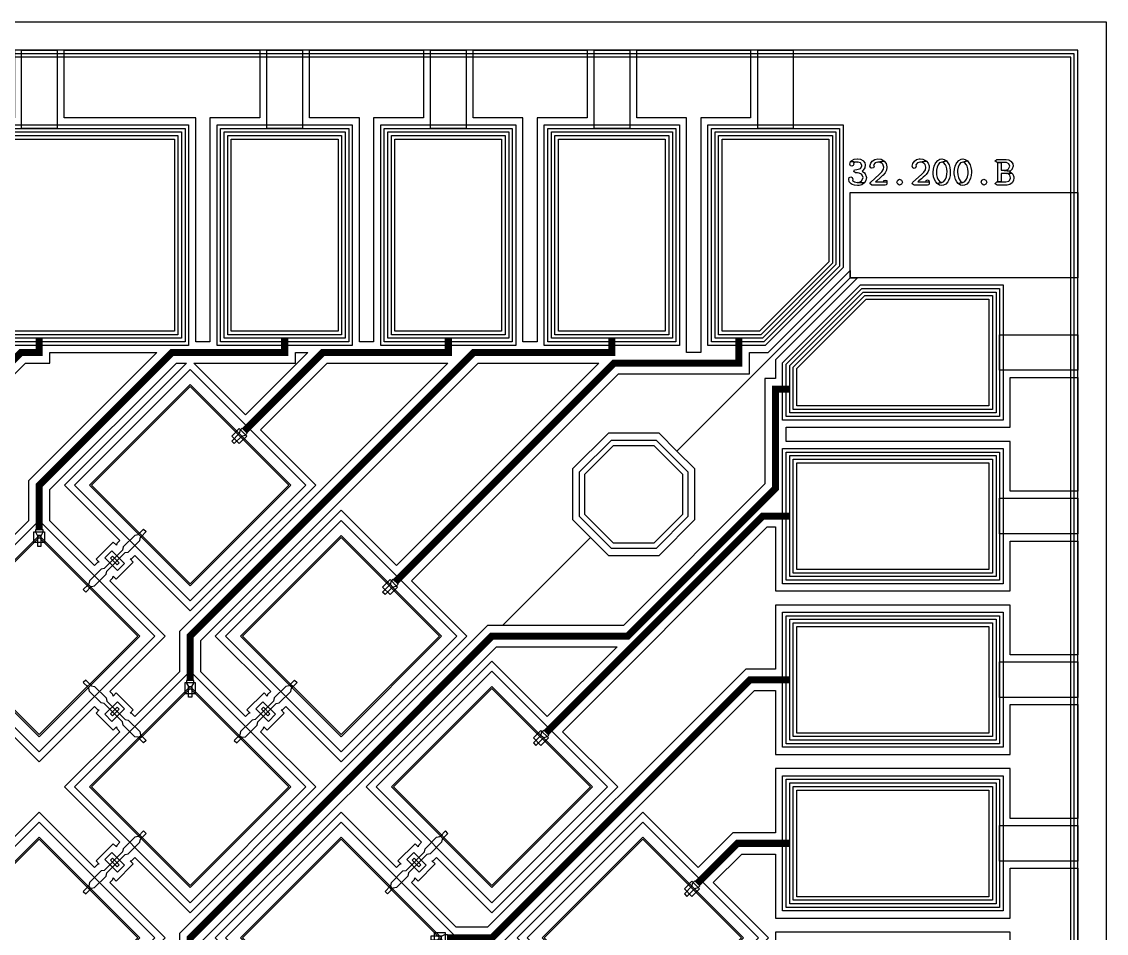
# Model space of a CAD drawing. Extents: x -87611 to 96139, y 77822 to 138139.
# Drawn here: x 7874 to 9399, y 97783 to 99064 of the extents above; entities that cross this region are included whole.
import ezdxf

# ---------------------------------------------------------------- set-up
doc = ezdxf.new("R2010")
doc.units = 0
doc.header["$MEASUREMENT"] = 0
doc.layers.get('0').update_dxf_attribs({"color": 6})
for name, color, linetype in [('L12D0 Etch', 190, 'Continuous'), ('L14D0 Au', 2, 'Continuous'), ('L15D0 PVIA', 7, 'Continuous'), ('L18D0 SU8', 7, 'Continuous'), ('L1D0 Plug', 200, 'Continuous'), ('L3D0 Base', 3, 'Continuous'), ('L4D0 Cntr', 1, 'Continuous'), ('L50D0 SiO2', 52, 'Continuous'), ('L7D0 DE', 42, 'Continuous'), ('L8D0 Wire', 5, 'Continuous'), ('L9D0 Cont', 30, 'Continuous')]:
    doc.layers.add(name, color=color, linetype=linetype)

# ---------------------------------------------------------------- blocks, each defined once
blk = doc.blocks.new('32PAD')
at = {"layer": 'L14D0 Au'}
blk.add_lwpolyline([(-80, 10), (-80, 290), (80, 290), (80, 10)], close=True, dxfattribs=at)
at = {"layer": 'L15D0 PVIA'}
blk.add_lwpolyline([(-75, 15), (-75, 285), (75, 285), (75, 15)], close=True, dxfattribs=at)
at = {"layer": 'L3D0 Base'}
for points in [[(-25, 300), (-25, 410), (25, 410), (25, 300)], [(-90, 0), (-90, 300), (90, 300), (90, 0)]]:
    blk.add_lwpolyline(points, close=True, dxfattribs=at)
at = {"layer": 'L4D0 Cntr'}
blk.add_lwpolyline([(-85, 5), (-85, 295), (85, 295), (85, 5)], close=True, dxfattribs=at)
at = {"layer": 'L8D0 Wire'}
blk.add_lwpolyline([(-95, -5), (-95, 305), (95, 305), (95, -5)], close=True, dxfattribs=at)
blk = doc.blocks.new('_32PADS')
at = {"layer": 'L14D0 Au'}
for points in [[(-195, 1060), (-195, 1340), (195, 1340), (195, 1060)], [(955, 1060), (955, 1340), (1115, 1340), (1115, 1160.533), (1014.467, 1060)], [(1060, 955), (1060, 1014.467), (1160.533, 1115), (1340, 1115), (1340, 955)]]:
    blk.add_lwpolyline(points, close=True, dxfattribs=at)
at = {"layer": 'L15D0 PVIA'}
for points in [[(-190, 1065), (-190, 1335), (190, 1335), (190, 1065)], [(960, 1065), (960, 1335), (1110, 1335), (1110, 1162.604), (1012.396, 1065)], [(1065, 960), (1065, 1012.396), (1162.604, 1110), (1335, 1110), (1335, 960)]]:
    blk.add_lwpolyline(points, close=True, dxfattribs=at)
at = {"layer": 'L3D0 Base'}
for points in [[(-25, 1350), (-25, 1460), (25, 1460), (25, 1350)], [(1010, 1350), (1010, 1460), (1060, 1460), (1060, 1350)], [(-205, 1050), (-205, 1350), (205, 1350), (205, 1050)], [(945, 1050), (945, 1350), (1125, 1350), (1125, 1156.391), (1018.609, 1050)], [(1050, 945), (1050, 1018.609), (1156.391, 1125), (1350, 1125), (1350, 945)], [(1350, 1010), (1350, 1060), (1460, 1060), (1460, 1010)]]:
    blk.add_lwpolyline(points, close=True, dxfattribs=at)
at = {"layer": 'L4D0 Cntr'}
for points in [[(-200, 1055), (-200, 1345), (200, 1345), (200, 1055)], [(950, 1055), (950, 1345), (1120, 1345), (1120, 1158.462), (1016.538, 1055)], [(1055, 950), (1055, 1016.538), (1158.462, 1120), (1345, 1120), (1345, 950)]]:
    blk.add_lwpolyline(points, close=True, dxfattribs=at)
at = {"layer": 'L8D0 Wire'}
for points in [[(-210, 1045), (-210, 1355), (210, 1355), (210, 1045)], [(940, 1045), (940, 1355), (1130, 1355), (1130, 1154.32), (1020.68, 1045)], [(1045, 940), (1045, 1020.68), (1154.32, 1130), (1355, 1130), (1355, 940)]]:
    blk.add_lwpolyline(points, close=True, dxfattribs=at)
for p in [(345, 1050), (575, 1050), (805, 1050)]:
    blk.add_blockref('32PAD', p)
at = {"rotation": 270}
for p in [(1050, 805), (1050, 575), (1050, 345)]:
    blk.add_blockref('32PAD', p, dxfattribs=at)
blk = doc.blocks.new('_PRBE_BTM')
at = {"layer": 'L1D0 Plug'}
blk.add_lwpolyline([(-25, -12.5), (-25, 12.5), (-11, 12.5), (-11, -12.5)], close=True, dxfattribs=at)
at = {"layer": 'L3D0 Base'}
for points in [[(-55, 2.5), (-45, 2.5), (-45, -2.5), (-55, -2.5)], [(-3.75, -5), (-8.75, -2.5), (-45, -2.5), (-45, 2.5), (-8.75, 2.5), (-3.75, 5), (0, 5), (0, -5)]]:
    blk.add_lwpolyline(points, close=True, dxfattribs=at)
at = {"layer": 'L9D0 Cont'}
blk.add_lwpolyline([(-20, -6.5), (-20, 6.5), (-16, 6.5), (-16, -6.5)], close=True, dxfattribs=at)
blk = doc.blocks.new('_32CONN_BTM')
at = {"layer": 'L1D0 Plug'}
blk.add_lwpolyline([(-7, -12.5), (-7, 12.5), (7, 12.5), (7, -12.5)], close=True, dxfattribs=at)
at = {"layer": 'L3D0 Base'}
for points in [[(-50, 2.5), (-60, 2.5), (-60, -2.5), (-50, -2.5)], [(-45, -5), (-48.75, -2.5), (-50, -2.5), (-50, 2.5), (-48.75, 2.5), (-45, 5), (-22, 5), (-18.25, 2.5), (18.25, 2.5), (22, 5), (45, 5), (48.75, 2.5), (50, 2.5), (50, -2.5), (48.75, -2.5), (45, -5), (22, -5), (18.25, -2.5), (-18.25, -2.5), (-22, -5)], [(50, 2.5), (60, 2.5), (60, -2.5), (50, -2.5)]]:
    blk.add_lwpolyline(points, close=True, dxfattribs=at)
at = {"layer": 'L9D0 Cont'}
blk.add_lwpolyline([(-2, -6.5), (-2, 6.5), (2, 6.5), (2, -6.5)], close=True, dxfattribs=at)
blk = doc.blocks.new('_32PRBE_TOP')
at = {"layer": 'L50D0 SiO2', "linetype": 'Continuous'}
blk.add_lwpolyline([(3.223, 7.5), (18.223, 7.5), (18.223, -7.5), (3.223, -7.5)], close=True, dxfattribs=at)
at = {"layer": 'L8D0 Wire'}
for points in [[(0, 5), (3.75, 5), (8.223, 2.5), (8.223, -2.5), (3.75, -5), (0, -5)], [(23.223, 2.5), (8.223, 2.5), (8.223, -2.5), (23.223, -2.5)]]:
    blk.add_lwpolyline(points, close=True, dxfattribs=at)
blk = doc.blocks.new('_32TRCE200')
at = {"layer": 'L14D0 Au'}
for points in [[(-930, 1050), (-930, 1365), (-1000, 1365), (-1000, 1460), (-840, 1460), (-840, 1365), (-910, 1365), (-910, 1050)], [(-289.9, 523.3), (-294.2, 527.5), (-296.5, 528), (-292, 532.5), (-316.1, 556.5), (-320.5, 552), (-321, 554.4), (-325.3, 558.6), (-247.5, 636.4), (-424.3, 813.2), (-502, 735.4), (-790, 1023.3), (-790, 1035), (-700, 1035), (-700, 1365), (-770, 1365), (-770, 1460), (-610, 1460), (-610, 1365), (-680, 1365), (-680, 1035), (-590, 1035), (-590, 993.1), (-227.1, 630.2), (-227.1, 586)], [(-134.3, 523.3), (-197.1, 586), (-197.1, 642.6), (-560, 1005.5), (-560, 1035), (-470, 1035), (-470, 1365), (-540, 1365), (-540, 1460), (-380, 1460), (-380, 1365), (-450, 1365), (-450, 1035), (-360, 1035), (-360, 975.2), (-311.1, 926.3), (-388.9, 848.5), (-212.1, 671.8), (-134.3, 749.5), (-130.1, 745.3), (-127.8, 744.8), (-132.2, 740.3), (-108.2, 716.3), (-103.7, 720.8), (-103.3, 718.4), (-99, 714.2), (-176.8, 636.4), (-99, 558.6), (-103.3, 554.4), (-103.7, 552), (-108.2, 556.5), (-132.2, 532.5), (-127.8, 528), (-130.1, 527.5)], [(-289.9, 947.5), (-330, 987.6), (-330, 1035), (-240, 1035), (-240, 1365), (-310, 1365), (-310, 1460), (-35, 1460), (-35, 1365), (-220, 1365), (-220, 1035), (-46.9, 1035), (-120.9, 961), (-126.2, 966.3), (-139.7, 952.8), (-212.1, 1025.3)], [(220, 1050), (220, 1365), (35, 1365), (35, 1460), (310, 1460), (310, 1365), (240, 1365), (240, 1050)], [(450, 1050), (450, 1365), (380, 1365), (380, 1460), (540, 1460), (540, 1365), (470, 1365), (470, 1050)], [(680, 1050), (680, 1365), (610, 1365), (610, 1460), (770, 1460), (770, 1365), (700, 1365), (700, 1050)], [(910, 1035), (910, 1365), (840, 1365), (840, 1460), (1000, 1460), (1000, 1365), (930, 1365), (930, 1035)], [(-651.4, 651.4), (-774.9, 774.9), (-749.7, 800.1), (-749.7, 871.3), (-800.1, 921.7), (-871.3, 921.7), (-896.5, 896.5), (-1140, 1140), (-1140, 1150.2), (-1024.8, 1035), (-998.3, 1035), (-998.3, 1020), (-850.3, 1020), (-651.4, 821.1)], [(0, 0), (-197.1, 197.1), (-161.8, 197.1), (0, 35.4), (176.8, 212.1), (99, 289.9), (103.3, 294.2), (103.7, 296.5), (108.2, 292), (132.2, 316.1), (127.8, 320.5), (130.1, 321), (134.3, 325.3), (212.1, 247.5), (388.9, 424.3), (311.1, 502), (315.4, 506.3), (315.9, 508.6), (320.3, 504.2), (344.4, 528.2), (339.9, 532.7), (342.2, 533.1), (346.5, 537.4), (424.3, 459.6), (601, 636.4), (523.3, 714.2), (814.1, 1005), (998.3, 1005), (998.3, 1035), (1024.8, 1035), (1140, 1150.2), (1140, 1140), (896.5, 896.5), (871.3, 921.7), (800.1, 921.7), (749.7, 871.3), (749.7, 800.1), (774.9, 774.9), (651.4, 651.4), (630.2, 651.4), (197.1, 218.3), (197.1, 197.1)], [(-77.8, 735.4), (-82, 739.7), (-84.4, 740.1), (-79.9, 744.6), (-103.9, 768.6), (-108.4, 764.2), (-108.9, 766.5), (-113.1, 770.7), (-35.4, 848.5), (-107.8, 921), (-94.4, 934.4), (-99.7, 939.7), (-19.4, 1020), (15, 1020), (15, 1035), (165.3, 1035), (-15, 854.7), (-15, 798.2)], [(289.9, 947.5), (217.4, 1020), (360, 1020), (360, 1035), (377.4, 1035)], [(77.8, 735.4), (15, 798.2), (15, 842.3), (192.7, 1020), (206.8, 1020), (35.4, 848.5), (113.1, 770.7), (108.9, 766.5), (108.4, 764.2), (103.9, 768.6), (79.9, 744.6), (84.4, 740.1), (82, 739.7)], [(134.3, 523.3), (130.1, 527.5), (127.8, 528), (132.2, 532.5), (108.2, 556.5), (103.7, 552), (103.3, 554.4), (99, 558.6), (176.8, 636.4), (99, 714.2), (103.3, 718.4), (103.7, 720.8), (108.2, 716.3), (132.2, 740.3), (127.8, 744.8), (130.1, 745.3), (134.3, 749.5), (212.1, 671.8), (388.9, 848.5), (311.1, 926.3), (404.8, 1020), (574.5, 1020), (197.1, 642.6), (197.1, 586)], [(289.9, 523.3), (227.1, 586), (227.1, 630.2), (616.9, 1020), (786.7, 1020), (502, 735.4), (424.3, 813.2), (247.5, 636.4), (325.3, 558.6), (321, 554.4), (320.5, 552), (316.1, 556.5), (292, 532.5), (296.5, 528), (294.2, 527.5)], [(-205.9, 227.1), (-621.4, 642.6), (-621.4, 812.3), (-523.3, 714.2), (-601, 636.4), (-424.3, 459.6), (-346.5, 537.4), (-342.2, 533.1), (-339.9, 532.7), (-344.4, 528.2), (-320.3, 504.2), (-315.9, 508.6), (-315.4, 506.3), (-311.1, 502), (-388.9, 424.3), (-212.1, 247.5), (-35.4, 424.3), (-113.1, 502), (-108.9, 506.3), (-108.4, 508.6), (-103.9, 504.2), (-79.9, 528.2), (-84.4, 532.7), (-82, 533.1), (-77.8, 537.4), (0, 459.6), (77.8, 537.4), (82, 533.1), (84.4, 532.7), (79.9, 528.2), (103.9, 504.2), (108.4, 508.6), (108.9, 506.3), (113.1, 502), (35.4, 424.3), (113.1, 346.5), (108.9, 342.2), (108.4, 339.9), (103.9, 344.4), (79.9, 320.3), (84.4, 315.9), (82, 315.4), (77.8, 311.1), (0, 388.9), (-161.8, 227.1)]]:
    blk.add_lwpolyline(points, close=True, dxfattribs=at)
at = {"layer": 'L3D0 Base', "const_width": 10}
blk.add_lwpolyline([(0, 1055), (0, 1035), (-25.7, 1035), (-109.6, 951.1)], dxfattribs=at)
at = {"layer": 'L8D0 Wire', "const_width": 10}
for points in [[(-149.6, 212.1), (-212.1, 212.1), (-636.4, 636.4), (-636.4, 827.3), (-844.1, 1035), (-983.3, 1035), (-983.3, 1055)], [(-500.8, 712.9), (-805, 1017.1), (-805, 1055)], [(-212.1, 573.9), (-212.1, 636.4), (-575, 999.3), (-575, 1055)], [(-288.7, 925.1), (-345, 981.4), (-345, 1055)], [(345, 1055), (345, 1035), (186.5, 1035), (0, 848.5), (0, 786)], [(212.1, 573.9), (212.1, 636.4), (610.7, 1035), (805, 1035), (805, 1055)], [(288.7, 925.1), (398.6, 1035), (575, 1035), (575, 1055)], [(500.8, 712.9), (807.9, 1020), (983.3, 1020), (983.3, 1055)]]:
    blk.add_lwpolyline(points, dxfattribs=at)
at = {"linetype": 'Continuous'}
for name, p, rotation in [('_PRBE_BTM', (-109.6, 951.1), 45), ('_32PRBE_TOP', (-288.7, 925.1), 315), ('_32PRBE_TOP', (0, 786), 270), ('_32PRBE_TOP', (-500.8, 712.9), 315), ('_32PRBE_TOP', (-212.1, 573.9), 270)]:
    blk.add_blockref(name, p, dxfattribs=dict(at, rotation=rotation))
at = {"linetype": 'Continuous', "xscale": -1}
for p, rotation in [((288.7, 925.1), 45), ((500.8, 712.9), 45), ((212.1, 573.9), 90)]:
    blk.add_blockref('_32PRBE_TOP', p, dxfattribs=dict(at, rotation=rotation))
at = {"rotation": 315}
for p in [(-106.1, 742.5), (-318.2, 530.3), (106.1, 530.3)]:
    blk.add_blockref('_32CONN_BTM', p, dxfattribs=at)
at = {"xscale": -1, "rotation": 45}
for p in [(106.1, 742.5), (-106.1, 530.3), (318.2, 530.3), (106.1, 318.2)]:
    blk.add_blockref('_32CONN_BTM', p, dxfattribs=at)
at = {"linetype": 'Continuous'}
blk.add_blockref('_32PRBE_TOP', (-149.6, 212.1), dxfattribs=at)
blk = doc.blocks.new('_SU8_POST')
at = {"layer": 'L18D0 SU8'}
blk.add_lwpolyline([(-28.5, -68.5), (-68.5, -28.5), (-68.5, 28.5), (-28.5, 68.5), (28.5, 68.5), (68.5, 28.5), (68.5, -28.5), (28.5, -68.5)], close=True, dxfattribs=at)
at = {"layer": 'L3D0 Base'}
blk.add_lwpolyline([(-31.5, -76), (-76, -31.5), (-76, 31.5), (-31.5, 76), (31.5, 76), (76, 31.5), (76, -31.5), (31.5, -76)], close=True, dxfattribs=at)
blk = doc.blocks.new('PIX200')
at = {"layer": 'L3D0 Base'}
blk.add_lwpolyline([(-100, -100), (-100, 100), (100, 100), (100, -100)], close=True, dxfattribs=at)
at = {"layer": 'L4D0 Cntr'}
blk.add_lwpolyline([(-98, -98), (-98, 98), (98, 98), (98, -98)], close=True, dxfattribs=at)
at = {"layer": 'L7D0 DE'}
blk.add_lwpolyline([(-115, -115), (-115, 115), (115, 115), (115, -115)], close=True, dxfattribs=at)
blk = doc.blocks.new('$32_200_B')
at = {"layer": 'L12D0 Etch'}
blk.add_lwpolyline([(0, 0), (0, 2950), (50, 2950), (50, 50), (2950, 50), (2950, 2950), (0, 2950), (0, 3000), (3000, 3000), (3000, 0)], close=True, dxfattribs=at)
at = {"layer": 'L14D0 Au'}
blk.add_lwpolyline([(2640, 2640), (2640, 2760), (2960, 2760), (2960, 2640)], close=True, dxfattribs=at)
at = {"layer": 'L3D0 Base'}
for points in [[(0, 0), (0, 2960), (40, 2960), (40, 40), (2960, 40), (2960, 2960), (0, 2960), (0, 3000), (3000, 3000), (3000, 0)], [(2659.879, 2773.635), (2650.324, 2774.05), (2654.167, 2774.881), (2655.932, 2776.127), (2657.802, 2779.555), (2658.009, 2780.801), (2656.763, 2784.436), (2655.932, 2785.474), (2652.713, 2787.24), (2650.22, 2787.551), (2647.624, 2787.551), (2645.028, 2789.317), (2645.028, 2789.732), (2645.858, 2791.706), (2649.39, 2792.121), (2653.128, 2793.056), (2654.271, 2793.783), (2656.244, 2797.002), (2656.348, 2798.456), (2654.686, 2801.468), (2651.155, 2802.714), (2650.324, 2802.714), (2640.562, 2803.441), (2642.327, 2805.103), (2645.547, 2806.557), (2649.597, 2807.18), (2650.324, 2807.18), (2654.375, 2806.557), (2657.594, 2804.999), (2658.113, 2804.583), (2660.502, 2801.468), (2661.125, 2798.56), (2660.398, 2794.717), (2658.425, 2791.498), (2656.867, 2790.044), (2659.983, 2787.551), (2661.125, 2786.201), (2662.475, 2782.462), (2662.683, 2780.801), (2661.956, 2776.958)], [(2670.617, 2793.904), (2668.783, 2794.571), (2667.783, 2797.072), (2668.783, 2801.241), (2670.951, 2804.076), (2674.453, 2806.41), (2678.955, 2807.244), (2683.457, 2806.577), (2687.292, 2804.576), (2687.959, 2803.909), (2678.788, 2802.742), (2675.12, 2801.575), (2672.785, 2798.907), (2673.619, 2796.906), (2672.618, 2794.738)], [(2729.981, 2793.783), (2728.111, 2794.613), (2727.177, 2797.002), (2727.904, 2800.741), (2730.188, 2804.064), (2730.292, 2804.168), (2733.408, 2806.141), (2737.147, 2807.076), (2738.393, 2807.18), (2742.339, 2806.661), (2745.767, 2805.103), (2747.428, 2803.96), (2738.081, 2802.714), (2734.446, 2801.676), (2732.265, 2798.871), (2732.889, 2796.794), (2731.954, 2794.613)], [(2762.279, 2772.492), (2760.306, 2774.985), (2758.541, 2778.308), (2757.294, 2782.047), (2756.671, 2786.201), (2756.671, 2788.382), (2756.983, 2792.744), (2757.814, 2796.691), (2759.372, 2800.222), (2760.306, 2801.779), (2763.006, 2804.999), (2766.226, 2806.764), (2768.718, 2807.18), (2772.042, 2806.453), (2775.157, 2804.272), (2768.718, 2802.714), (2765.603, 2801.468), (2763.526, 2798.871), (2762.072, 2795.444), (2761.345, 2791.394), (2761.241, 2789.005), (2761.552, 2784.643), (2762.487, 2780.801), (2763.422, 2778.412), (2766.018, 2775.089), (2768.718, 2774.05)], [(2791.982, 2772.492), (2789.905, 2774.985), (2788.139, 2778.308), (2786.893, 2782.047), (2786.374, 2786.201), (2786.27, 2788.382), (2786.581, 2792.744), (2787.412, 2796.691), (2788.97, 2800.222), (2789.905, 2801.779), (2792.709, 2804.999), (2795.825, 2806.764), (2798.317, 2807.18), (2801.744, 2806.453), (2804.756, 2804.272), (2798.317, 2802.714), (2795.201, 2801.468), (2793.124, 2798.871), (2791.67, 2795.444), (2790.943, 2791.394), (2790.839, 2789.005), (2791.151, 2784.643), (2792.086, 2780.801), (2793.124, 2778.412), (2795.617, 2775.089), (2798.317, 2774.05)], [(2864.784, 2789.836), (2852.425, 2791.29), (2857.618, 2791.29), (2861.461, 2792.225), (2862.603, 2793.159), (2864.265, 2796.691), (2864.265, 2797.002), (2863.018, 2800.429), (2859.799, 2801.987), (2858.864, 2802.091), (2846.713, 2802.091), (2844.013, 2803.856), (2844.013, 2804.272), (2846.194, 2806.453), (2859.072, 2806.453), (2862.915, 2805.83), (2866.03, 2803.856), (2866.238, 2803.649), (2868.419, 2800.222), (2868.938, 2797.106), (2867.9, 2793.159), (2867.588, 2792.536)], [(2642.327, 2796.691), (2640.354, 2797.521), (2639.419, 2799.91), (2640.562, 2803.441), (2650.324, 2802.714), (2646.17, 2802.091), (2644.82, 2801.26), (2645.131, 2799.806), (2644.301, 2797.625)], [(2670.451, 2770.226), (2667.783, 2772.56), (2668.783, 2774.394), (2680.789, 2785.233), (2684.624, 2789.068), (2686.625, 2792.737), (2687.126, 2795.405), (2685.792, 2799.574), (2684.624, 2800.908), (2680.789, 2802.575), (2678.788, 2802.742), (2687.959, 2803.909), (2690.627, 2800.574), (2691.628, 2796.072), (2691.628, 2795.405), (2691.128, 2791.403), (2689.127, 2787.568), (2685.958, 2783.899), (2685.625, 2783.566), (2682.79, 2780.898), (2676.787, 2775.895), (2675.62, 2774.728), (2691.628, 2774.561), (2691.628, 2773.227), (2691.128, 2770.893), (2689.127, 2770.226)], [(2729.773, 2770.311), (2727.177, 2772.077), (2727.177, 2772.492), (2728.111, 2774.466), (2740.262, 2785.267), (2743.586, 2788.59), (2745.663, 2791.809), (2746.39, 2794.925), (2746.39, 2795.444), (2745.455, 2799.183), (2744.001, 2800.845), (2740.574, 2802.403), (2738.081, 2802.714), (2747.428, 2803.96), (2749.817, 2800.949), (2750.959, 2797.21), (2751.063, 2795.444), (2750.544, 2791.913), (2749.09, 2788.486), (2746.597, 2785.163), (2744.936, 2783.501), (2742.547, 2781.32), (2740.158, 2779.243), (2736.627, 2776.127), (2734.966, 2774.777), (2751.063, 2774.57), (2751.063, 2773.116), (2750.544, 2770.831), (2748.467, 2770.311)], [(2768.718, 2769.584), (2765.395, 2770.311), (2762.279, 2772.492), (2768.718, 2774.05), (2771.73, 2775.296), (2774.015, 2778.412), (2775.365, 2781.943), (2775.988, 2785.994), (2776.196, 2789.005), (2775.781, 2793.367), (2774.742, 2797.106), (2774.015, 2798.871), (2771.211, 2801.987), (2768.718, 2802.714), (2775.157, 2804.272), (2777.131, 2801.779), (2778.896, 2798.56), (2780.142, 2794.821), (2780.766, 2790.667), (2780.766, 2788.382), (2780.454, 2784.02), (2779.623, 2780.074), (2778.065, 2776.543), (2777.131, 2774.985), (2774.43, 2771.765), (2771.211, 2770)], [(2798.317, 2769.584), (2794.994, 2770.311), (2791.982, 2772.492), (2798.317, 2774.05), (2801.329, 2775.296), (2803.614, 2778.412), (2804.964, 2781.943), (2805.691, 2785.994), (2805.795, 2789.005), (2805.483, 2793.367), (2804.444, 2797.106), (2803.614, 2798.871), (2800.81, 2801.987), (2798.317, 2802.714), (2804.756, 2804.272), (2806.833, 2801.779), (2808.599, 2798.56), (2809.741, 2794.821), (2810.364, 2790.667), (2810.364, 2788.382), (2810.156, 2784.02), (2809.222, 2780.074), (2807.768, 2776.543), (2806.833, 2774.985), (2804.029, 2771.765), (2800.913, 2770)], [(2847.752, 2774.777), (2847.752, 2802.091), (2852.425, 2802.091), (2852.425, 2791.29), (2864.784, 2789.836), (2863.849, 2789.317), (2867.173, 2787.24), (2859.591, 2786.824), (2852.425, 2786.824), (2852.425, 2774.777)], [(2650.324, 2769.584), (2646.274, 2770.104), (2642.743, 2771.35), (2641.497, 2772.077), (2638.693, 2774.985), (2637.862, 2778.62), (2638.693, 2780.905), (2640.666, 2781.735), (2642.847, 2780.905), (2643.574, 2778.724), (2643.054, 2776.958), (2646.17, 2774.777), (2650.013, 2774.05), (2650.324, 2774.05), (2659.879, 2773.635), (2659.256, 2773.012), (2656.14, 2770.831), (2652.505, 2769.792)], [(2691.628, 2774.561), (2675.62, 2774.728), (2687.126, 2774.728), (2687.459, 2776.896), (2689.46, 2777.396), (2691.294, 2776.729)], [(2709.521, 2770.311), (2706.821, 2771.454), (2705.679, 2774.362), (2706.821, 2777.166), (2709.521, 2778.412), (2712.222, 2777.27), (2713.364, 2774.362), (2712.325, 2771.558)], [(2751.063, 2774.57), (2734.966, 2774.777), (2746.39, 2774.777), (2746.909, 2776.75), (2748.778, 2777.477), (2750.752, 2776.75)], [(2827.916, 2770.311), (2825.319, 2771.454), (2824.073, 2774.362), (2825.215, 2777.166), (2828.019, 2778.412), (2830.72, 2777.27), (2831.862, 2774.362), (2830.823, 2771.558)], [(2846.609, 2770.311), (2844.013, 2772.077), (2844.013, 2772.492), (2846.09, 2774.673), (2846.713, 2774.777), (2858.968, 2774.777), (2862.811, 2775.712), (2863.745, 2776.543), (2865.407, 2780.074), (2865.511, 2780.489), (2864.369, 2784.228), (2863.953, 2784.851), (2860.941, 2786.72), (2859.591, 2786.824), (2867.173, 2787.24), (2868.419, 2785.786), (2869.977, 2782.151), (2870.081, 2780.385), (2869.354, 2776.543), (2867.484, 2773.427), (2864.472, 2771.142), (2860.734, 2770.311)]]:
    blk.add_lwpolyline(points, close=True, dxfattribs=at)
at = {"layer": 'L4D0 Cntr'}
blk.add_lwpolyline([(0, 0), (0, 2955), (45, 2955), (45, 45), (2955, 45), (2955, 2955), (0, 2955), (0, 3000), (3000, 3000), (3000, 0)], close=True, dxfattribs=at)
at = {"layer": 'L7D0 DE'}
blk.add_lwpolyline([(0, 0), (0, 2960), (40, 2960), (40, 40), (2960, 40), (2960, 2960), (0, 2960), (0, 3000), (3000, 3000), (3000, 0)], close=True, dxfattribs=at)
for name in ['_32PADS', '_32TRCE200']:
    blk.add_blockref(name, (1500, 1500))
for name, p, rotation in [('_32TRCE200', (1500, 1500), 90), ('_32TRCE200', (1500, 1500), 270), ('PIX200', (1712.132, 2348.528), 225), ('_SU8_POST', (2335.698, 2335.698), 315), ('PIX200', (1500, 2136.396), 225), ('PIX200', (1924.264, 2136.396), 225), ('PIX200', (1712.132, 1924.264), 225), ('PIX200', (2136.396, 1924.264), 225), ('PIX200', (1500, 1712.132), 225), ('PIX200', (1924.264, 1712.132), 225), ('PIX200', (2348.528, 1712.132), 225)]:
    blk.add_blockref(name, p, dxfattribs=dict(rotation=rotation))

msp = doc.modelspace()

# ---------------------------------------------------------------- block references
at = {"linetype": 'Continuous'}
msp.add_blockref('$32_200_B', (6399.2, 96064.5), dxfattribs=at)

doc.saveas('drawing.dxf')
